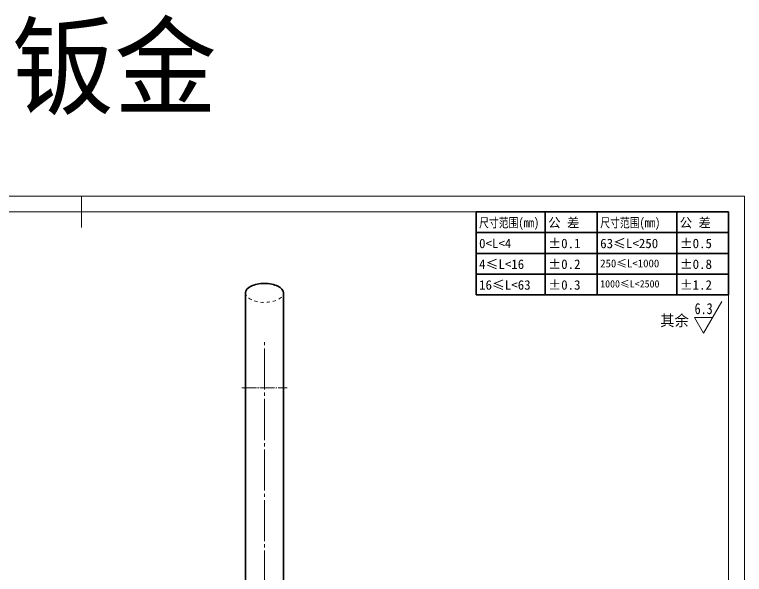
# Model space of a CAD drawing. Header units: millimetres. Extents: x -15766 to 80009, y -9701 to 15159.
# Drawn here: x -12716.8 to -12485.6, y 4843.7 to 5021 of the extents above; entities that cross this region are included whole.
import ezdxf
from ezdxf.enums import TextEntityAlignment as Align

# ---------------------------------------------------------------- set-up
doc = ezdxf.new("R2010")
doc.units = ezdxf.units.MM
doc.linetypes.add('CENTER-HOKUTO_1', pattern=[16, 13, -1, 1, -1])
doc.linetypes.add('HIDDEN-HOKUTO_1', pattern=[2, 1, -1])
for name, color, linetype, lineweight in [('AM_7', 2, 'CENTER-HOKUTO_1', 18), ('AM_HID', 1, 'HIDDEN-HOKUTO_1', 18), ('AM_VIS', 7, 'Continuous', 18), ('CDRAFT0', 7, 'Continuous', 18), ('DIM', 253, 'Continuous', 20), ('title_frame', 7, 'Continuous', 18), ('word_dim', 9, 'Continuous', 18), ('尺寸线层', 3, 'Continuous', 18), ('粗实线层', 7, 'Continuous', 35), ('粗实线层_1', 7, 'Continuous', 15)]:
    doc.layers.add(name, color=color, linetype=linetype, lineweight=lineweight)
doc.styles.add('DIM', font='', dxfattribs={"width": 0.8})
doc.styles.get('DIM').set_extended_font_data('NSimSun')

# ---------------------------------------------------------------- blocks, each defined once
blk = doc.blocks.new('*X1435')
at = {"layer": 'CDRAFT0'}
for p, q in [((420, 297), (0, 297)), ((420, 0), (420, 297))]:
    blk.add_line(p, q, dxfattribs=at)
at = {"layer": '粗实线层_1'}
for p, q in [((210, 297), (210, 287)), ((415, 292), (25, 292)), ((415, 5), (415, 292))]:
    blk.add_line(p, q, dxfattribs=at)
blk = doc.blocks.new('自由公差_1')
at = {"layer": '粗实线层'}
for p, q in [((-80, 0), (0, 0)), ((-80, 0), (-80, -26.3)), ((-58.08, 0), (-58.08, -26.3)), ((-41.64, 0), (-41.64, -26.3)), ((-16.44, 0), (-16.44, -26.3)), ((0, 0), (0, -26.3)), ((-80, -6.58), (0, -6.58)), ((-80, -13.15), (0, -13.15)), ((-80, -19.73), (0, -19.73)), ((-80, -26.3), (0, -26.3))]:
    blk.add_line(p, q, dxfattribs=at)
at = {"layer": '尺寸线层', "linetype": 'Continuous', "attachment_point": 1, "line_spacing_factor": 0.9}
for s, insert, char_height, width in [('{\\W0.8;尺寸范围(mm)}', (-79.04, -1.92), 3, 22.6032), ('公 差', (-57.12, -1.92), 3, 22.6032), ('{\\W0.8;尺寸范围(mm)}', (-40.68, -1.92), 3, 22.6032), ('公 差', (-15.48, -1.92), 3, 22.6032), ('0<L<4', (-79.04, -8.49), 3, 22.6032), ('%%P0.1', (-57.12, -8.49), 3, 12.7119), ('63≤L<250', (-40.68, -8.49), 3, 22.6032), ('%%P0.5', (-15.48, -8.49), 3, 12.5771), ('4≤L<16', (-79.04, -15.07), 3, 22.6032), ('%%P0.2', (-57.12, -15.07), 3, 12.4769), ('250≤L<1000', (-40.68, -15.07), 2.5, 22.6032), ('%%P0.8', (-15.48, -15.07), 3, 13.0759), ('16≤L<63', (-79.04, -21.64), 3, 22.6032), ('%%P0.3', (-57.12, -21.64), 3, 12.7119), ('1000≤L<2500', (-40.68, -21.64), 2.3, 22.6032), ('%%P1.2', (-15.48, -21.64), 3, 12.8764)]:
    blk.add_mtext(s, dxfattribs=dict(at, insert=insert, char_height=char_height, width=width))

msp = doc.modelspace()

# ---------------------------------------------------------------- linework, layer by layer
at = {"layer": 'AM_7'}
msp.add_line((-12637.66058, 4742.28084), (-12637.66058, 4917.45775), dxfattribs=at)
at = {"layer": 'AM_7', "ltscale": 0.36001}
msp.add_line((-12644.86078, 4902.85966), (-12630.46039, 4902.85966), dxfattribs=at)
at = {"layer": 'AM_HID'}
msp.add_ellipse((-12637.66058, 4932.85966), major_axis=(6, 0), ratio=0.5, start_param=3.141592654, end_param=6.283185307, dxfattribs=at)
at = {"layer": 'AM_VIS', "lineweight": 35}
for p, q in [((-12643.66058, 4910.35966), (-12643.66058, 4932.85966)), ((-12631.66058, 4910.35966), (-12631.66058, 4932.85966)), ((-12643.66058, 4796.87892), (-12643.66058, 4902.85966)), ((-12631.66058, 4756.87892), (-12631.66058, 4902.85966))]:
    msp.add_line(p, q, dxfattribs=at)
at = {"layer": 'AM_VIS', "lineweight": 35, "ltscale": 0.1875}
for p, q in [((-12643.66058, 4902.85966), (-12643.66058, 4910.35966)), ((-12631.66058, 4902.85966), (-12631.66058, 4910.35966))]:
    msp.add_line(p, q, dxfattribs=at)
at = {"layer": 'AM_VIS', "lineweight": 35}
for start_param, end_param in [(1.570796327, 3.141592654), (0, 1.570796327)]:
    msp.add_ellipse((-12637.66058, 4932.85966), major_axis=(6, 0), ratio=0.5, start_param=start_param, end_param=end_param, dxfattribs=at)
at = {"layer": 'DIM'}
for p, q in [((-12498.5721, 4920.09226), (-12492.7986, 4930.09226)), ((-12495.68535, 4925.09226), (-12501.45886, 4925.09226)), ((-12501.45886, 4925.09226), (-12498.5721, 4920.09226))]:
    msp.add_line(p, q, dxfattribs=at)

# ---------------------------------------------------------------- block references
at = {"layer": 'title_frame'}
for name, p in [('*X1435', (-12905.62722, 4666.51982)), ('自由公差_1', (-12490.62722, 4958.51982))]:
    msp.add_blockref(name, p, dxfattribs=at)

# ---------------------------------------------------------------- texts
at = {"layer": 'DIM', "color": 2, "style": 'DIM', "width": 0.8}
msp.add_attdef('6.3', text='0.0', height=3.5, dxfattribs=at).set_placement((-12495.68535, 4925.09226), align=Align.BOTTOM_RIGHT)
at = {"layer": 'word_dim', "color": 3, "insert": (-12717.73069, 5017.0199), "char_height": 25, "width": 116.6634772, "attachment_point": 1}
msp.add_mtext('钣金', dxfattribs=at)
at = {"layer": 'word_dim', "linetype": 'Continuous', "insert": (-12512.31207, 4925.85812), "char_height": 3.5, "width": 10.860604, "attachment_point": 1}
msp.add_mtext('{\\C3;其余}', dxfattribs=at)

doc.saveas('drawing.dxf')
